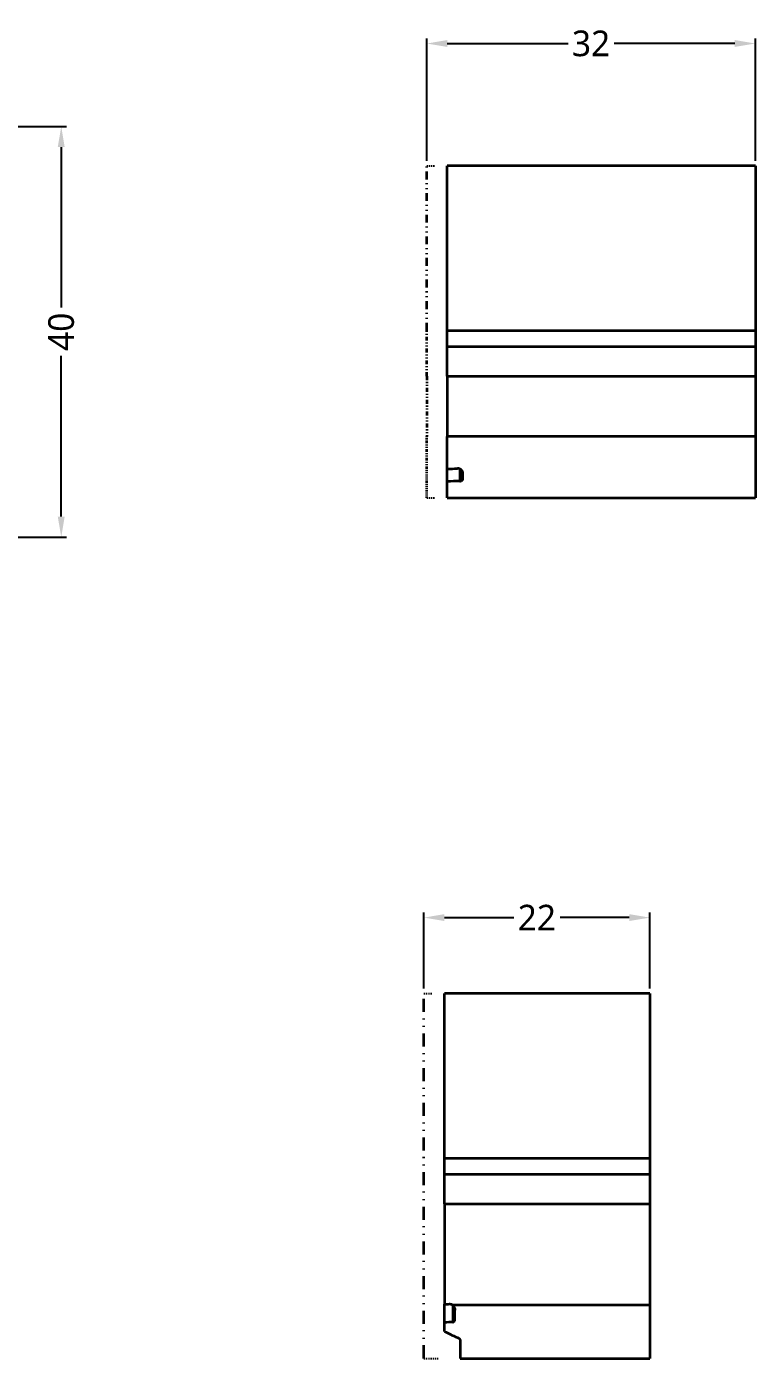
# Model space of a CAD drawing. Header units: millimetres. Extents: x -14 to 198, y 108 to 271.
# Drawn here: x 127.1 to 198.1, y 140.8 to 270.6 of the extents above; entities that cross this region are included whole.
import ezdxf

# ---------------------------------------------------------------- set-up
doc = ezdxf.new("R2010")
doc.units = ezdxf.units.MM
doc.linetypes.add('DIVIDE', pattern=[31.75, 12.7, -6.35, 0, -6.35, 0, -6.35])
doc.layers.add('4', color=7, linetype='Continuous', true_color=0xffffff)
doc.layers.add('dim', color=82, linetype='Continuous', lineweight=9)
doc.styles.add('Capful-A', font='')
doc.styles.get('Capful-A').set_extended_font_data('Microsoft YaHei')
doc.dimstyles.new('Capful-A-1.0', dxfattribs={"dimtxt": 2.5, "dimasz": 2.5, "dimexe": 1.5, "dimexo": 1, "dimgap": 1.5, "dimtad": 0, "dimdsep": 46, "dimtxsty": 'Capful-A', "dimcen": 0, "dimclrt": 7, "dimazin": 2, "dimtfac": 1, "dimtmove": 0, "dimatfit": 3, "dimfxl": 0, "dimtolj": 1, "dimtzin": 0, "dimarcsym": 0})

# ---------------------------------------------------------------- blocks, each defined once
blk = doc.blocks.new('*D37')
at = {"layer": 'Defpoints', "color": 0, "transparency": 16777216}
for p in [(111.3, 260.83), (111.3, 220.83), (130.52, 220.83)]:
    blk.add_point(p, dxfattribs=at)
at = {"layer": 'dim', "color": 0, "lineweight": -2, "transparency": 16777216}
for p, q in [((111.8, 260.83), (131.02, 260.83)), ((130.52, 258.83), (130.52, 243.19)), ((130.52, 222.83), (130.52, 238.48)), ((111.8, 220.83), (131.02, 220.83))]:
    blk.add_line(p, q, dxfattribs=at)
at = {"layer": 'dim', "color": 0, "transparency": 16777216}
for points in [[(130.18, 258.83), (130.85, 258.83), (130.52, 260.83)], [(130.18, 222.83), (130.85, 222.83), (130.52, 220.83)]]:
    blk.add_solid(points, dxfattribs=at)
at = {"layer": 'dim', "color": 7, "transparency": 16777216, "insert": (130.52, 240.83), "char_height": 2.5, "attachment_point": 5, "rotation": 90, "style": 'Capful-A', "bg_fill": 3, "box_fill_scale": 1.1, "bg_fill_color": 256, "bg_fill_true_color": 13158600, "bg_fill_transparency": 0}
blk.add_mtext('\\A1;40', dxfattribs=at)
blk = doc.blocks.new('*D43')
at = {"layer": 'Defpoints', "color": 0, "transparency": 16777216}
for p in [(198.12, 268.91), (166.12, 257), (198.12, 257)]:
    blk.add_point(p, dxfattribs=at)
at = {"layer": 'dim', "color": 0, "lineweight": -2, "transparency": 16777216}
for p, q in [((166.12, 257.5), (166.12, 269.41)), ((168.12, 268.91), (179.88, 268.91)), ((196.12, 268.91), (184.36, 268.91)), ((198.12, 257.5), (198.12, 269.41))]:
    blk.add_line(p, q, dxfattribs=at)
at = {"layer": 'dim', "color": 0, "transparency": 16777216}
for points in [[(168.12, 269.25), (168.12, 268.58), (166.12, 268.91)], [(196.12, 269.25), (196.12, 268.58), (198.12, 268.91)]]:
    blk.add_solid(points, dxfattribs=at)
at = {"layer": 'dim', "color": 7, "transparency": 16777216, "insert": (182.12, 268.91), "char_height": 2.5, "attachment_point": 5, "style": 'Capful-A', "bg_fill": 3, "box_fill_scale": 1.1, "bg_fill_color": 256, "bg_fill_true_color": 13158600, "bg_fill_transparency": 0}
blk.add_mtext('\\A1;32', dxfattribs=at)
blk = doc.blocks.new('*D45')
at = {"layer": 'Defpoints', "color": 0, "transparency": 16777216}
for p in [(187.84, 183.77), (165.84, 176.37), (187.84, 176.37)]:
    blk.add_point(p, dxfattribs=at)
at = {"layer": 'dim', "color": 0, "lineweight": -2, "transparency": 16777216}
for p, q in [((165.84, 176.87), (165.84, 184.27)), ((187.84, 176.87), (187.84, 184.27)), ((167.84, 183.77), (174.59, 183.77)), ((185.84, 183.77), (179.1, 183.77))]:
    blk.add_line(p, q, dxfattribs=at)
at = {"layer": 'dim', "color": 0, "transparency": 16777216}
for points in [[(167.84, 184.11), (167.84, 183.44), (165.84, 183.77)], [(185.84, 184.11), (185.84, 183.44), (187.84, 183.77)]]:
    blk.add_solid(points, dxfattribs=at)
at = {"layer": 'dim', "color": 7, "transparency": 16777216, "insert": (176.84, 183.77), "char_height": 2.5, "attachment_point": 5, "style": 'Capful-A', "bg_fill": 3, "box_fill_scale": 1.1, "bg_fill_color": 256, "bg_fill_true_color": 13158600, "bg_fill_transparency": 0}
blk.add_mtext('\\A1;22', dxfattribs=at)

msp = doc.modelspace()

# ---------------------------------------------------------------- linework, layer by layer
at = {"layer": '4', "color": 2, "linetype": 'DIVIDE', "lineweight": 35, "ltscale": 0.06}
msp.add_line((166.12, 240.946), (166.12, 256.997), dxfattribs=at)
at = {"layer": '4', "color": 7, "linetype": 'Continuous', "lineweight": 35}
for p, q in [((168.12, 240.946), (168.12, 256.997)), ((198.12, 256.997), (168.12, 256.997)), ((198.12, 256.997), (198.12, 240.946)), ((168.12, 240.946), (198.12, 240.946)), ((168.12, 236.515), (168.12, 240.946)), ((198.12, 240.946), (198.12, 236.515)), ((168.12, 239.388), (198.12, 239.388)), ((168.12, 236.515), (168.12, 230.647)), ((168.12, 236.515), (198.12, 236.515)), ((198.12, 236.515), (198.12, 230.647)), ((168.12, 227.47), (168.12, 230.647)), ((198.12, 230.647), (168.12, 230.647)), ((198.12, 230.647), (198.12, 224.667)), ((168.12, 226.246), (168.12, 227.47)), ((169.343, 227.522), (169.343, 226.29)), ((169.629, 226.505), (169.629, 227.097)), ((168.12, 224.667), (168.12, 226.246)), ((168.12, 224.667), (198.12, 224.667)), ((167.843, 160.323), (167.843, 176.374)), ((187.843, 176.374), (167.843, 176.374)), ((187.843, 176.374), (187.843, 160.323)), ((167.843, 155.892), (167.843, 160.323)), ((187.843, 160.323), (167.843, 160.323)), ((187.843, 160.323), (187.843, 155.892)), ((187.843, 158.765), (167.843, 158.765)), ((167.843, 155.892), (167.843, 146.111)), ((167.843, 155.892), (187.843, 155.892)), ((187.843, 155.892), (187.843, 146.02)), ((167.843, 144.336), (167.843, 146.112)), ((187.843, 146.02), (168.645, 146.02)), ((168.659, 146.05), (168.659, 144.379)), ((168.849, 144.583), (168.849, 145.533)), ((187.843, 146.02), (187.843, 140.84)), ((167.843, 143.47), (167.843, 144.336)), ((169.379, 142.644), (169.36, 140.84)), ((169.36, 140.84), (187.843, 140.84))]:
    msp.add_line(p, q, dxfattribs=at)
at = {"layer": '4', "color": 2, "linetype": 'DIVIDE', "lineweight": 35, "ltscale": 0.03}
for q in [(166.12, 240.946), (166.12, 230.647)]:
    msp.add_line((166.12, 236.515), q, dxfattribs=at)
at = {"layer": '4', "color": 2, "linetype": 'DIVIDE', "lineweight": 35, "ltscale": 0.02}
msp.add_line((166.12, 227.47), (166.12, 230.647), dxfattribs=at)
at = {"layer": '4', "color": 2, "linetype": 'DIVIDE', "lineweight": 35, "ltscale": 0.007}
msp.add_line((166.12, 226.246), (166.12, 227.47), dxfattribs=at)
at = {"layer": '4', "color": 2, "linetype": 'DIVIDE', "lineweight": 35, "ltscale": 0.009}
msp.add_line((166.12, 224.667), (166.12, 226.246), dxfattribs=at)
at = {"layer": '4', "color": 2, "linetype": 'DIVIDE', "ltscale": 0.01}
for p, q in [((166.12, 224.667), (166.9, 224.667)), ((165.843, 140.84), (167.215, 140.84))]:
    msp.add_line(p, q, dxfattribs=at)
at = {"layer": '4', "color": 2, "linetype": 'DIVIDE', "lineweight": 35, "ltscale": 0.1}
msp.add_line((165.843, 140.84), (165.843, 176.374), dxfattribs=at)
at = {"layer": '4', "color": 7, "linetype": 'Continuous', "lineweight": 35}
for points in [[(168.12, 227.47), (168.446, 227.485), (168.773, 227.499), (169.099, 227.514)], [(169.099, 227.514), (169.108, 227.514), (169.117, 227.515), (169.126, 227.515)], [(169.343, 226.29), (168.935, 226.275), (168.527, 226.26), (168.12, 226.246)], [(168.32, 146.142), (168.329, 146.143), (168.337, 146.143), (168.346, 146.143)], [(168.659, 144.379), (168.387, 144.365), (168.115, 144.35), (167.843, 144.336)]]:
    msp.add_open_spline(points, degree=3, dxfattribs=at)
for points, knots in [([(169.629, 227.097), (169.629, 227.11), (169.628, 227.124), (169.625, 227.15), (169.622, 227.164), (169.612, 227.203), (169.603, 227.229), (169.584, 227.266), (169.577, 227.279), (169.561, 227.303), (169.553, 227.315), (169.534, 227.338), (169.525, 227.349), (169.504, 227.37), (169.492, 227.38), (169.458, 227.41), (169.432, 227.427), (169.398, 227.446), (169.391, 227.45), (169.377, 227.457), (169.355, 227.468), (169.318, 227.483), (169.287, 227.492), (169.264, 227.498), (169.256, 227.5), (169.24, 227.503), (169.232, 227.505), (169.191, 227.512), (169.158, 227.515), (169.126, 227.515)], [0, 0, 0, 0, 0.0625, 0.0625, 0.125, 0.125, 0.25, 0.25, 0.3125, 0.3125, 0.375, 0.375, 0.4375, 0.4375, 0.5, 0.5, 0.625, 0.625, 0.65625, 0.65625, 0.6875, 0.75, 0.8125, 0.8125, 0.84375, 0.84375, 0.875, 0.875, 1, 1, 1, 1]), ([(169.343, 226.29), (169.352, 226.29), (169.362, 226.291), (169.381, 226.293), (169.39, 226.294), (169.418, 226.299), (169.436, 226.304), (169.471, 226.315), (169.488, 226.322), (169.519, 226.338), (169.533, 226.347), (169.559, 226.366), (169.571, 226.377), (169.586, 226.394), (169.591, 226.4), (169.6, 226.412), (169.604, 226.418), (169.614, 226.437), (169.62, 226.45), (169.625, 226.471), (169.626, 226.477), (169.628, 226.491), (169.629, 226.498), (169.629, 226.505)], [0, 0, 0, 0, 0.0625, 0.0625, 0.125, 0.125, 0.25, 0.25, 0.375, 0.375, 0.5, 0.5, 0.625, 0.625, 0.6875, 0.6875, 0.75, 0.75, 0.875, 0.875, 0.9375, 0.9375, 1, 1, 1, 1]), ([(167.843, 146.111), (167.922, 146.117), (168.001, 146.122), (168.16, 146.132), (168.24, 146.137), (168.32, 146.142)], [0, 0, 0, 0, 0.4979723, 0.4979723, 1, 1, 1, 1]), ([(168.346, 146.143), (168.36, 146.143), (168.374, 146.143), (168.401, 146.14), (168.429, 146.136), (168.455, 146.129), (168.481, 146.12), (168.495, 146.116), (168.533, 146.1), (168.557, 146.086), (168.592, 146.064), (168.603, 146.056), (168.625, 146.039), (168.635, 146.03), (168.645, 146.02)], [0, 0, 0, 0, 0.125, 0.125, 0.25, 0.375, 0.375, 0.5, 0.5, 0.75, 0.75, 0.875, 0.875, 1, 1, 1, 1]), ([(168.645, 146.02), (168.679, 145.989), (168.708, 145.955), (168.746, 145.899), (168.758, 145.879), (168.779, 145.839), (168.789, 145.819), (168.814, 145.756), (168.827, 145.713), (168.84, 145.646), (168.844, 145.623), (168.848, 145.578), (168.849, 145.556), (168.849, 145.533)], [0, 0, 0, 0, 0.25, 0.25, 0.375, 0.375, 0.5, 0.5, 0.75, 0.75, 0.875, 0.875, 1, 1, 1, 1]), ([(168.659, 144.379), (168.665, 144.379), (168.672, 144.38), (168.685, 144.382), (168.691, 144.383), (168.71, 144.388), (168.722, 144.392), (168.74, 144.401), (168.746, 144.404), (168.757, 144.411), (168.762, 144.414), (168.773, 144.422), (168.778, 144.426), (168.787, 144.435), (168.792, 144.439), (168.805, 144.453), (168.812, 144.464), (168.826, 144.485), (168.831, 144.497), (168.838, 144.515), (168.84, 144.521), (168.843, 144.533), (168.845, 144.539), (168.848, 144.558), (168.849, 144.57), (168.849, 144.583)], [0, 0, 0, 0, 0.0625, 0.0625, 0.125, 0.125, 0.25, 0.25, 0.3125, 0.3125, 0.375, 0.375, 0.4375, 0.4375, 0.5, 0.5, 0.625, 0.625, 0.75, 0.75, 0.8125, 0.8125, 0.875, 0.875, 1, 1, 1, 1]), ([(167.843, 143.47), (168.082, 143.349), (168.321, 143.231), (168.802, 143.001), (169.041, 142.889), (169.28, 142.782)], [0, 0, 0, 0, 0.5, 0.5, 1, 1, 1, 1]), ([(169.28, 142.782), (169.29, 142.777), (169.299, 142.772), (169.317, 142.76), (169.324, 142.753), (169.331, 142.746)], [0, 0, 0, 0, 0.5, 0.5, 1, 1, 1, 1]), ([(169.378, 142.644), (169.379, 142.653), (169.378, 142.662), (169.375, 142.681), (169.372, 142.69), (169.364, 142.707), (169.359, 142.716), (169.347, 142.732), (169.34, 142.74), (169.333, 142.747)], [0, 0, 0, 0, 0.25, 0.25, 0.5, 0.5, 0.75, 0.75, 1, 1, 1, 1])]:
    msp.add_open_spline(points, degree=3, knots=knots, dxfattribs=at)

# ---------------------------------------------------------------- dimensions: what is measured, and where the dimension line sits
at = {"layer": 'dim'}
dim = msp.add_linear_dim(base=(130.517, 220.832), p1=(111.303, 260.832), p2=(111.303, 220.832), angle=90, dimstyle='Capful-A-1.0', override={"dimasz": 2, "dimexe": 0.49975, "dimexo": 0.49975, "dimgap": 0.49975}, dxfattribs=at)
dim.commit()
dim.dimension.update_dxf_attribs({"geometry": '*D37', "text_midpoint": (130.517, 240.832)})

# ---------------------------------------------------------------- next in the draw order: dimensions: what is measured, and where the dimension line sits
for base, p1, p2, picture, middle in [((198.12, 268.915), (166.12, 256.997), (198.12, 256.997), '*D43', (182.12, 268.915)), ((187.843, 183.775), (165.843, 176.374), (187.843, 176.374), '*D45', (176.843, 183.775))]:
    dim = msp.add_linear_dim(base=base, p1=p1, p2=p2, dimstyle='Capful-A-1.0', override={"dimasz": 2, "dimexe": 0.49975, "dimexo": 0.49975, "dimgap": 0.49975}, dxfattribs=at)
    dim.commit()
    dim.dimension.update_dxf_attribs({"geometry": picture, "text_midpoint": middle})

# ---------------------------------------------------------------- next in the draw order: linework, layer by layer
at = {"layer": '4', "color": 2, "linetype": 'DIVIDE', "ltscale": 0.01}
for p, q in [((166.12, 256.997), (166.9, 256.997)), ((165.843, 176.374), (166.623, 176.374))]:
    msp.add_line(p, q, dxfattribs=at)

doc.saveas('drawing.dxf')
